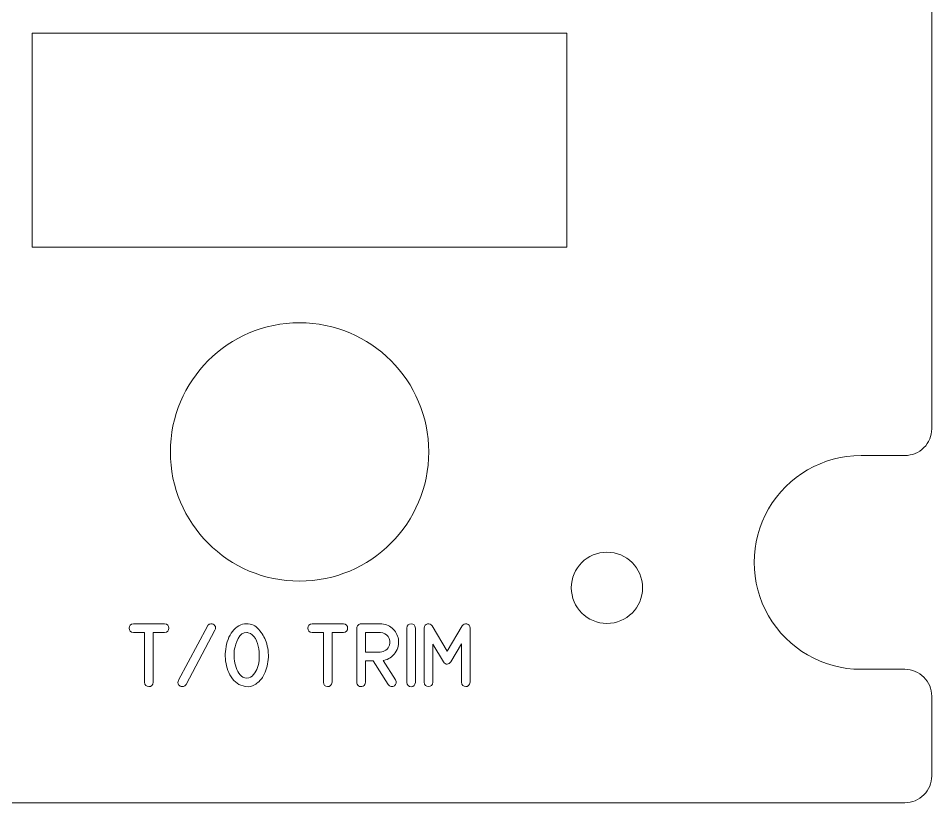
# Model space of a CAD drawing. Header units: millimetres. Extents: x -161 to 226, y -138 to 138.
# Drawn here: x 3.5 to 54.8, y 53.5 to 97.5 of the extents above; entities that cross this region are included whole.
import ezdxf

# ---------------------------------------------------------------- set-up
doc = ezdxf.new("R2010")
doc.units = ezdxf.units.MM
doc.header["$MEASUREMENT"] = 0

msp = doc.modelspace()

# ---------------------------------------------------------------- linework, layer by layer
at = {"color": 250, "lineweight": 9}
for centre, major_axis, ratio in [((19.3309, 73.1478), (7.2501, 0), 0.9999862), ((36.5808, 65.5246), (0, 2), 1)]:
    msp.add_ellipse(centre, major_axis=major_axis, ratio=ratio, dxfattribs=at)
for points, knots in [([(54.8058, 136.0871), (54.8056, 136.4852), (54.6472, 136.8669), (54.3655, 137.1482), (54.3655, 137.1482), (54.0839, 137.4295), (53.7039, 137.5874), (53.3058, 137.5871), (53.3058, 137.5871), (53.3058, 137.5871), (-88.1442, 137.5871), (-88.1442, 137.5871), (-88.1442, 137.5871), (-88.5422, 137.5869), (-88.9239, 137.4285), (-89.2052, 137.1468), (-89.2052, 137.1468), (-89.4865, 136.8652), (-89.6444, 136.4852), (-89.6442, 136.0871), (-89.6442, 136.0871), (-89.6442, 136.0871), (-89.6442, 131.5996), (-89.6442, 131.5996), (-89.6442, 131.5996), (-89.6439, 131.2015), (-89.4855, 130.8199), (-89.2039, 130.5386), (-89.2039, 130.5386), (-88.9222, 130.2573), (-88.5422, 130.0994), (-88.1442, 130.0996), (-88.1442, 130.0996), (-88.1442, 130.0996), (-85.6817, 130.0996), (-85.6817, 130.0996), (-85.6817, 130.0996), (-83.5381, 130.0996), (-81.5573, 128.956), (-80.4855, 127.0996), (-80.4855, 127.0996), (-79.4137, 125.2432), (-79.4137, 122.956), (-80.4855, 121.0996), (-80.4855, 121.0996), (-81.5573, 119.2432), (-83.5381, 118.0996), (-85.6817, 118.0996), (-85.6817, 118.0996), (-85.6817, 118.0996), (-88.1442, 118.0996), (-88.1442, 118.0996), (-88.1442, 118.0996), (-88.5422, 118.0994), (-88.9239, 117.941), (-89.2052, 117.6593), (-89.2052, 117.6593), (-89.4865, 117.3777), (-89.6444, 116.9977), (-89.6442, 116.5996), (-89.6442, 116.5996), (-89.6442, 116.5996), (-89.6442, 74.4496), (-89.6442, 74.4496), (-89.6442, 74.4496), (-89.6439, 74.0515), (-89.4855, 73.6699), (-89.2039, 73.3886), (-89.2039, 73.3886), (-88.9222, 73.1073), (-88.5422, 72.9494), (-88.1442, 72.9496), (-88.1442, 72.9496), (-88.1442, 72.9496), (-85.6817, 72.9496), (-85.6817, 72.9496), (-85.6817, 72.9496), (-83.5381, 72.9496), (-81.5573, 71.806), (-80.4855, 69.9496), (-80.4855, 69.9496), (-79.4137, 68.0932), (-79.4137, 65.806), (-80.4855, 63.9496), (-80.4855, 63.9496), (-81.5573, 62.0932), (-83.5381, 60.9496), (-85.6817, 60.9496), (-85.6817, 60.9496), (-85.6817, 60.9496), (-88.1442, 60.9496), (-88.1442, 60.9496), (-88.1442, 60.9496), (-88.5422, 60.9494), (-88.9239, 60.791), (-89.2052, 60.5093), (-89.2052, 60.5093), (-89.4865, 60.2277), (-89.6444, 59.8477), (-89.6442, 59.4496), (-89.6442, 59.4496), (-89.6442, 59.4496), (-89.6442, 54.9621), (-89.6442, 54.9621), (-89.6442, 54.9621), (-89.6439, 54.564), (-89.4855, 54.1824), (-89.2039, 53.9011), (-89.2039, 53.9011), (-88.9222, 53.6198), (-88.5422, 53.4619), (-88.1442, 53.4621), (-88.1442, 53.4621), (-88.1442, 53.4621), (53.3058, 53.4621), (53.3058, 53.4621), (53.3058, 53.4621), (53.7039, 53.4624), (54.0856, 53.6208), (54.3669, 53.9024), (54.3669, 53.9024), (54.6482, 54.1841), (54.8061, 54.564), (54.8058, 54.9621), (54.8058, 54.9621), (54.8058, 54.9621), (54.8058, 59.4496), (54.8058, 59.4496), (54.8058, 59.4496), (54.8056, 59.8477), (54.6472, 60.2294), (54.3655, 60.5107), (54.3655, 60.5107), (54.0839, 60.792), (53.7039, 60.9499), (53.3058, 60.9496), (53.3058, 60.9496), (53.3058, 60.9496), (50.8433, 60.9496), (50.8433, 60.9496), (50.8433, 60.9496), (48.6997, 60.9496), (46.719, 62.0932), (45.6472, 63.9496), (45.6472, 63.9496), (44.5754, 65.806), (44.5754, 68.0932), (45.6472, 69.9496), (45.6472, 69.9496), (46.719, 71.806), (48.6997, 72.9496), (50.8433, 72.9496), (50.8433, 72.9496), (50.8433, 72.9496), (53.3058, 72.9496), (53.3058, 72.9496), (53.3058, 72.9496), (53.7039, 72.9499), (54.0856, 73.1083), (54.3669, 73.3899), (54.3669, 73.3899), (54.6482, 73.6716), (54.8061, 74.0515), (54.8058, 74.4496), (54.8058, 74.4496), (54.8058, 74.4496), (54.8058, 116.5996), (54.8058, 116.5996), (54.8058, 116.5996), (54.8056, 116.9977), (54.6472, 117.3794), (54.3655, 117.6607), (54.3655, 117.6607), (54.0839, 117.942), (53.7039, 118.0999), (53.3058, 118.0996), (53.3058, 118.0996), (53.3058, 118.0996), (50.8433, 118.0996), (50.8433, 118.0996), (50.8433, 118.0996), (48.6997, 118.0996), (46.719, 119.2432), (45.6472, 121.0996), (45.6472, 121.0996), (44.5754, 122.956), (44.5754, 125.2432), (45.6472, 127.0996), (45.6472, 127.0996), (46.719, 128.956), (48.6997, 130.0996), (50.8433, 130.0996), (50.8433, 130.0996), (50.8433, 130.0996), (53.3058, 130.0996), (53.3058, 130.0996), (53.3058, 130.0996), (53.7039, 130.0999), (54.0856, 130.2583), (54.3669, 130.5399), (54.3669, 130.5399), (54.6482, 130.8216), (54.8061, 131.2015), (54.8058, 131.5996), (54.8058, 131.5996), (54.8058, 131.5996), (54.8058, 136.0871), (54.8058, 136.0871)], [0, 0, 0, 0, 0.0188679, 0.0188679, 0.0188679, 0.0188679, 0.0377358, 0.0377358, 0.0377358, 0.0377358, 0.0566038, 0.0566038, 0.0566038, 0.0566038, 0.0754717, 0.0754717, 0.0754717, 0.0754717, 0.0943396, 0.0943396, 0.0943396, 0.0943396, 0.1132075, 0.1132075, 0.1132075, 0.1132075, 0.1320755, 0.1320755, 0.1320755, 0.1320755, 0.1509434, 0.1509434, 0.1509434, 0.1509434, 0.1698113, 0.1698113, 0.1698113, 0.1698113, 0.1886792, 0.1886792, 0.1886792, 0.1886792, 0.2075472, 0.2075472, 0.2075472, 0.2075472, 0.2264151, 0.2264151, 0.2264151, 0.2264151, 0.245283, 0.245283, 0.245283, 0.245283, 0.2641509, 0.2641509, 0.2641509, 0.2641509, 0.2830189, 0.2830189, 0.2830189, 0.2830189, 0.3018868, 0.3018868, 0.3018868, 0.3018868, 0.3207547, 0.3207547, 0.3207547, 0.3207547, 0.3396226, 0.3396226, 0.3396226, 0.3396226, 0.3584906, 0.3584906, 0.3584906, 0.3584906, 0.3773585, 0.3773585, 0.3773585, 0.3773585, 0.3962264, 0.3962264, 0.3962264, 0.3962264, 0.4150943, 0.4150943, 0.4150943, 0.4150943, 0.4339623, 0.4339623, 0.4339623, 0.4339623, 0.4528302, 0.4528302, 0.4528302, 0.4528302, 0.4716981, 0.4716981, 0.4716981, 0.4716981, 0.490566, 0.490566, 0.490566, 0.490566, 0.509434, 0.509434, 0.509434, 0.509434, 0.5283019, 0.5283019, 0.5283019, 0.5283019, 0.5471698, 0.5471698, 0.5471698, 0.5471698, 0.5660377, 0.5660377, 0.5660377, 0.5660377, 0.5849057, 0.5849057, 0.5849057, 0.5849057, 0.6037736, 0.6037736, 0.6037736, 0.6037736, 0.6226415, 0.6226415, 0.6226415, 0.6226415, 0.6415094, 0.6415094, 0.6415094, 0.6415094, 0.6603774, 0.6603774, 0.6603774, 0.6603774, 0.6792453, 0.6792453, 0.6792453, 0.6792453, 0.6981132, 0.6981132, 0.6981132, 0.6981132, 0.7169811, 0.7169811, 0.7169811, 0.7169811, 0.7358491, 0.7358491, 0.7358491, 0.7358491, 0.754717, 0.754717, 0.754717, 0.754717, 0.7735849, 0.7735849, 0.7735849, 0.7735849, 0.7924528, 0.7924528, 0.7924528, 0.7924528, 0.8113208, 0.8113208, 0.8113208, 0.8113208, 0.8301887, 0.8301887, 0.8301887, 0.8301887, 0.8490566, 0.8490566, 0.8490566, 0.8490566, 0.8679245, 0.8679245, 0.8679245, 0.8679245, 0.8867925, 0.8867925, 0.8867925, 0.8867925, 0.9056604, 0.9056604, 0.9056604, 0.9056604, 0.9245283, 0.9245283, 0.9245283, 0.9245283, 0.9433962, 0.9433962, 0.9433962, 0.9433962, 0.9622642, 0.9622642, 0.9622642, 0.9622642, 1, 1, 1, 1]), ([(4.3308, 96.6478), (4.3308, 96.6478), (34.3308, 96.6478), (34.3308, 96.6478), (34.3308, 96.6478), (34.3308, 96.6478), (34.3308, 84.6478), (34.3308, 84.6478), (34.3308, 84.6478), (34.3308, 84.6478), (4.3308, 84.6478), (4.3308, 84.6478), (4.3308, 84.6478), (4.3308, 84.6478), (4.3308, 96.6478), (4.3308, 96.6478)], [0, 0, 0, 0, 0.2, 0.2, 0.2, 0.2, 0.4, 0.4, 0.4, 0.4, 0.6, 0.6, 0.6, 0.6, 1, 1, 1, 1])]:
    msp.add_open_spline(points, degree=3, knots=knots, dxfattribs=at)
at = {"color": 240, "lineweight": 9}
for points, knots in [([(10.638, 60.2198), (10.638, 60.2198), (10.638, 63.0208), (10.638, 63.0208), (10.638, 63.0208), (10.638, 63.0208), (10.006, 63.0208), (10.006, 63.0208), (10.006, 63.0208), (9.8454, 63.0331), (9.7649, 63.1142), (9.7655, 63.2624), (9.7655, 63.2624), (9.7661, 63.4112), (9.8466, 63.4929), (10.006, 63.5064), (10.006, 63.5064), (10.006, 63.5064), (11.7545, 63.5064), (11.7545, 63.5064), (11.7545, 63.5064), (11.9127, 63.4941), (11.9926, 63.4123), (11.9932, 63.2624), (11.9932, 63.2624), (11.9938, 63.1131), (11.9139, 63.0319), (11.7545, 63.0208), (11.7545, 63.0208), (11.7545, 63.0208), (11.1242, 63.0208), (11.1242, 63.0208), (11.1242, 63.0208), (11.1242, 63.0208), (11.1242, 60.2198), (11.1242, 60.2198), (11.1242, 60.2198), (11.0978, 60.0569), (11.0131, 59.9763), (10.8697, 59.9787), (10.8697, 59.9787), (10.7268, 59.9811), (10.6498, 60.0616), (10.638, 60.2198)], [0, 0, 0, 0, 0.0833333, 0.0833333, 0.0833333, 0.0833333, 0.1666667, 0.1666667, 0.1666667, 0.1666667, 0.25, 0.25, 0.25, 0.25, 0.3333333, 0.3333333, 0.3333333, 0.3333333, 0.4166667, 0.4166667, 0.4166667, 0.4166667, 0.5, 0.5, 0.5, 0.5, 0.5833333, 0.5833333, 0.5833333, 0.5833333, 0.6666667, 0.6666667, 0.6666667, 0.6666667, 0.75, 0.75, 0.75, 0.75, 0.8333333, 0.8333333, 0.8333333, 0.8333333, 1, 1, 1, 1]), ([(14.1657, 63.3806), (14.2004, 63.4429), (14.2421, 63.4794), (14.2909, 63.4899), (14.2909, 63.4899), (14.3397, 63.5011), (14.3668, 63.5064), (14.3727, 63.5064), (14.3727, 63.5064), (14.4556, 63.5064), (14.5238, 63.4705), (14.5773, 63.3994), (14.5773, 63.3994), (14.6314, 63.3283), (14.6343, 63.2448), (14.5861, 63.1483), (14.5861, 63.1483), (14.5861, 63.1483), (12.9604, 60.1028), (12.9604, 60.1028), (12.9604, 60.1028), (12.9463, 60.0763), (12.9216, 60.0493), (12.8863, 60.021), (12.8863, 60.021), (12.8505, 59.9928), (12.8034, 59.9787), (12.7446, 59.9787), (12.7446, 59.9787), (12.6623, 59.9787), (12.5965, 60.0146), (12.5477, 60.0857), (12.5477, 60.0857), (12.4989, 60.1568), (12.4942, 60.2421), (12.533, 60.3421), (12.533, 60.3421), (12.533, 60.3421), (14.1657, 63.3806), (14.1657, 63.3806)], [0, 0, 0, 0, 0.0909091, 0.0909091, 0.0909091, 0.0909091, 0.1818182, 0.1818182, 0.1818182, 0.1818182, 0.2727273, 0.2727273, 0.2727273, 0.2727273, 0.3636364, 0.3636364, 0.3636364, 0.3636364, 0.4545455, 0.4545455, 0.4545455, 0.4545455, 0.5454545, 0.5454545, 0.5454545, 0.5454545, 0.6363636, 0.6363636, 0.6363636, 0.6363636, 0.7272727, 0.7272727, 0.7272727, 0.7272727, 0.8181818, 0.8181818, 0.8181818, 0.8181818, 1, 1, 1, 1]), ([(17.4547, 62.4916), (17.56, 62.1735), (17.6, 61.8437), (17.5741, 61.5015), (17.5741, 61.5015), (17.5482, 61.1593), (17.4542, 60.8471), (17.2925, 60.5643), (17.2925, 60.5643), (17.1902, 60.3885), (17.0508, 60.2392), (16.8738, 60.1163), (16.8738, 60.1163), (16.6969, 59.9934), (16.5017, 59.9505), (16.2882, 59.9875), (16.2882, 59.9875), (15.9402, 60.0481), (15.6738, 60.2298), (15.4892, 60.5314), (15.4892, 60.5314), (15.304, 60.8336), (15.1982, 61.1699), (15.1711, 61.5403), (15.1711, 61.5403), (15.1441, 61.9107), (15.1941, 62.2711), (15.3211, 62.6227), (15.3211, 62.6227), (15.4481, 62.9743), (15.6503, 63.2295), (15.9284, 63.3894), (15.9284, 63.3894), (16.0637, 63.4676), (16.2059, 63.5064), (16.3535, 63.5064), (16.3535, 63.5064), (16.6363, 63.5064), (16.8668, 63.4), (17.0461, 63.1871), (17.0461, 63.1871), (17.2254, 62.9737), (17.3613, 62.7421), (17.4547, 62.4916)], [0, 0, 0, 0, 0.0833333, 0.0833333, 0.0833333, 0.0833333, 0.1666667, 0.1666667, 0.1666667, 0.1666667, 0.25, 0.25, 0.25, 0.25, 0.3333333, 0.3333333, 0.3333333, 0.3333333, 0.4166667, 0.4166667, 0.4166667, 0.4166667, 0.5, 0.5, 0.5, 0.5, 0.5833333, 0.5833333, 0.5833333, 0.5833333, 0.6666667, 0.6666667, 0.6666667, 0.6666667, 0.75, 0.75, 0.75, 0.75, 0.8333333, 0.8333333, 0.8333333, 0.8333333, 1, 1, 1, 1]), ([(20.6737, 60.2198), (20.6737, 60.2198), (20.6737, 63.0208), (20.6737, 63.0208), (20.6737, 63.0208), (20.6737, 63.0208), (20.0417, 63.0208), (20.0417, 63.0208), (20.0417, 63.0208), (19.8811, 63.0331), (19.8006, 63.1142), (19.8012, 63.2624), (19.8012, 63.2624), (19.8018, 63.4112), (19.8823, 63.4929), (20.0417, 63.5064), (20.0417, 63.5064), (20.0417, 63.5064), (21.7902, 63.5064), (21.7902, 63.5064), (21.7902, 63.5064), (21.9484, 63.4941), (22.0283, 63.4123), (22.0289, 63.2624), (22.0289, 63.2624), (22.0295, 63.1131), (21.9496, 63.0319), (21.7902, 63.0208), (21.7902, 63.0208), (21.7902, 63.0208), (21.1599, 63.0208), (21.1599, 63.0208), (21.1599, 63.0208), (21.1599, 63.0208), (21.1599, 60.2198), (21.1599, 60.2198), (21.1599, 60.2198), (21.1335, 60.0569), (21.0488, 59.9763), (20.9054, 59.9787), (20.9054, 59.9787), (20.7625, 59.9811), (20.6855, 60.0616), (20.6737, 60.2198)], [0, 0, 0, 0, 0.0833333, 0.0833333, 0.0833333, 0.0833333, 0.1666667, 0.1666667, 0.1666667, 0.1666667, 0.25, 0.25, 0.25, 0.25, 0.3333333, 0.3333333, 0.3333333, 0.3333333, 0.4166667, 0.4166667, 0.4166667, 0.4166667, 0.5, 0.5, 0.5, 0.5, 0.5833333, 0.5833333, 0.5833333, 0.5833333, 0.6666667, 0.6666667, 0.6666667, 0.6666667, 0.75, 0.75, 0.75, 0.75, 0.8333333, 0.8333333, 0.8333333, 0.8333333, 1, 1, 1, 1]), ([(24.7182, 60.3526), (24.7917, 60.2227), (24.7711, 60.1139), (24.6565, 60.0251), (24.6565, 60.0251), (24.6012, 59.9863), (24.5377, 59.9728), (24.466, 59.9858), (24.466, 59.9858), (24.3943, 59.9981), (24.3419, 60.034), (24.3084, 60.0922), (24.3084, 60.0922), (24.3084, 60.0922), (23.4594, 61.4345), (23.4594, 61.4345), (23.4594, 61.4345), (23.4594, 61.4345), (23.0284, 61.4345), (23.0284, 61.4345), (23.0284, 61.4345), (23.0284, 61.4345), (23.0284, 60.2215), (23.0284, 60.2215), (23.0284, 60.2215), (23.0284, 60.1216), (22.9832, 60.0498), (22.8926, 60.0052), (22.8926, 60.0052), (22.8015, 59.9611), (22.7168, 59.9693), (22.6375, 60.0304), (22.6375, 60.0304), (22.5745, 60.0775), (22.5428, 60.141), (22.5428, 60.2215), (22.5428, 60.2215), (22.5428, 60.2215), (22.5428, 63.2653), (22.5428, 63.2653), (22.5428, 63.2653), (22.5428, 63.3318), (22.5663, 63.3888), (22.6128, 63.4358), (22.6128, 63.4358), (22.6592, 63.4829), (22.7162, 63.5064), (22.7839, 63.5064), (22.7839, 63.5064), (22.7839, 63.5064), (23.8533, 63.5064), (23.8533, 63.5064), (23.8533, 63.5064), (24.1109, 63.5064), (24.3343, 63.4247), (24.5236, 63.2612), (24.5236, 63.2612), (24.7129, 63.0972), (24.8311, 62.8896), (24.877, 62.638), (24.877, 62.638), (24.9252, 62.3681), (24.8681, 62.1159), (24.7053, 61.8813), (24.7053, 61.8813), (24.543, 61.6461), (24.3272, 61.5038), (24.0585, 61.4533), (24.0585, 61.4533), (24.0585, 61.4533), (24.0256, 61.448), (24.0256, 61.448), (24.0256, 61.448), (24.0256, 61.448), (24.7182, 60.3526), (24.7182, 60.3526)], [0, 0, 0, 0, 0.05, 0.05, 0.05, 0.05, 0.1, 0.1, 0.1, 0.1, 0.15, 0.15, 0.15, 0.15, 0.2, 0.2, 0.2, 0.2, 0.25, 0.25, 0.25, 0.25, 0.3, 0.3, 0.3, 0.3, 0.35, 0.35, 0.35, 0.35, 0.4, 0.4, 0.4, 0.4, 0.45, 0.45, 0.45, 0.45, 0.5, 0.5, 0.5, 0.5, 0.55, 0.55, 0.55, 0.55, 0.6, 0.6, 0.6, 0.6, 0.65, 0.65, 0.65, 0.65, 0.7, 0.7, 0.7, 0.7, 0.75, 0.75, 0.75, 0.75, 0.8, 0.8, 0.8, 0.8, 0.85, 0.85, 0.85, 0.85, 0.9, 0.9, 0.9, 0.9, 1, 1, 1, 1]), ([(25.8395, 60.2162), (25.8142, 60.0545), (25.7325, 59.974), (25.5943, 59.9746), (25.5943, 59.9746), (25.4555, 59.9752), (25.3744, 60.0557), (25.3503, 60.2162), (25.3503, 60.2162), (25.3503, 60.2162), (25.3503, 63.2618), (25.3503, 63.2618), (25.3503, 63.2618), (25.3744, 63.4235), (25.4555, 63.5052), (25.5943, 63.5058), (25.5943, 63.5058), (25.7325, 63.5064), (25.8142, 63.4247), (25.8395, 63.2618), (25.8395, 63.2618), (25.8395, 63.2618), (25.8395, 60.2162), (25.8395, 60.2162)], [0, 0, 0, 0, 0.1428571, 0.1428571, 0.1428571, 0.1428571, 0.2857143, 0.2857143, 0.2857143, 0.2857143, 0.4285714, 0.4285714, 0.4285714, 0.4285714, 0.5714286, 0.5714286, 0.5714286, 0.5714286, 0.7142857, 0.7142857, 0.7142857, 0.7142857, 1, 1, 1, 1]), ([(28.8968, 60.2198), (28.8715, 60.0592), (28.7903, 59.9787), (28.6534, 59.9793), (28.6534, 59.9793), (28.5158, 59.9799), (28.4352, 60.0604), (28.4111, 60.2198), (28.4111, 60.2198), (28.4111, 60.2198), (28.4111, 62.3711), (28.4111, 62.3711), (28.4111, 62.3711), (28.4111, 62.3711), (27.8202, 61.3604), (27.8202, 61.3604), (27.8202, 61.3604), (27.7573, 61.2845), (27.6868, 61.2446), (27.6092, 61.241), (27.6092, 61.241), (27.5315, 61.2381), (27.4628, 61.2775), (27.4016, 61.3604), (27.4016, 61.3604), (27.4016, 61.3604), (26.8142, 62.3664), (26.8142, 62.3664), (26.8142, 62.3664), (26.8142, 62.3664), (26.816, 60.2198), (26.816, 60.2198), (26.816, 60.2198), (26.7978, 60.0604), (26.7149, 59.9805), (26.5673, 59.9811), (26.5673, 59.9811), (26.4197, 59.9816), (26.3404, 60.0616), (26.3286, 60.2198), (26.3286, 60.2198), (26.3286, 60.2198), (26.3286, 63.2618), (26.3286, 63.2618), (26.3286, 63.2618), (26.338, 63.3941), (26.3956, 63.4729), (26.5026, 63.4988), (26.5026, 63.4988), (26.6096, 63.5246), (26.7025, 63.4882), (26.7819, 63.3894), (26.7819, 63.3894), (26.7819, 63.3894), (27.6103, 61.9648), (27.6103, 61.9648), (27.6103, 61.9648), (27.6103, 61.9648), (28.4476, 63.3894), (28.4476, 63.3894), (28.4476, 63.3894), (28.5264, 63.4882), (28.6187, 63.524), (28.7239, 63.4976), (28.7239, 63.4976), (28.8286, 63.4711), (28.8868, 63.3929), (28.8968, 63.2618), (28.8968, 63.2618), (28.8968, 63.2618), (28.8968, 60.2198), (28.8968, 60.2198)], [0, 0, 0, 0, 0.0526316, 0.0526316, 0.0526316, 0.0526316, 0.1052632, 0.1052632, 0.1052632, 0.1052632, 0.1578947, 0.1578947, 0.1578947, 0.1578947, 0.2105263, 0.2105263, 0.2105263, 0.2105263, 0.2631579, 0.2631579, 0.2631579, 0.2631579, 0.3157895, 0.3157895, 0.3157895, 0.3157895, 0.3684211, 0.3684211, 0.3684211, 0.3684211, 0.4210526, 0.4210526, 0.4210526, 0.4210526, 0.4736842, 0.4736842, 0.4736842, 0.4736842, 0.5263158, 0.5263158, 0.5263158, 0.5263158, 0.5789474, 0.5789474, 0.5789474, 0.5789474, 0.6315789, 0.6315789, 0.6315789, 0.6315789, 0.6842105, 0.6842105, 0.6842105, 0.6842105, 0.7368421, 0.7368421, 0.7368421, 0.7368421, 0.7894737, 0.7894737, 0.7894737, 0.7894737, 0.8421053, 0.8421053, 0.8421053, 0.8421053, 0.8947368, 0.8947368, 0.8947368, 0.8947368, 1, 1, 1, 1]), ([(16.3676, 63.0172), (16.1565, 63.0172), (15.9966, 62.9038), (15.8879, 62.6762), (15.8879, 62.6762), (15.7791, 62.4487), (15.7109, 62.2547), (15.6821, 62.0941), (15.6821, 62.0941), (15.6603, 61.9766), (15.6521, 61.8349), (15.658, 61.6685), (15.658, 61.6685), (15.6638, 61.5021), (15.688, 61.3375), (15.7303, 61.1752), (15.7303, 61.1752), (15.7726, 61.0123), (15.8367, 60.8659), (15.9214, 60.736), (15.9214, 60.736), (16.0066, 60.6055), (16.1177, 60.519), (16.2553, 60.4767), (16.2553, 60.4767), (16.4164, 60.4261), (16.5552, 60.4579), (16.6716, 60.5719), (16.6716, 60.5719), (16.788, 60.6866), (16.8762, 60.8077), (16.9362, 60.9365), (16.9362, 60.9365), (16.9967, 61.0688), (17.0385, 61.2416), (17.0608, 61.4568), (17.0608, 61.4568), (17.0832, 61.6714), (17.0779, 61.886), (17.0455, 62.1), (17.0455, 62.1), (17.0126, 62.314), (16.9485, 62.5069), (16.8533, 62.6786), (16.8533, 62.6786), (16.758, 62.8502), (16.6222, 62.9596), (16.447, 63.0066), (16.447, 63.0066), (16.4241, 63.0137), (16.3976, 63.0172), (16.3676, 63.0172)], [0, 0, 0, 0, 0.0714286, 0.0714286, 0.0714286, 0.0714286, 0.1428571, 0.1428571, 0.1428571, 0.1428571, 0.2142857, 0.2142857, 0.2142857, 0.2142857, 0.2857143, 0.2857143, 0.2857143, 0.2857143, 0.3571429, 0.3571429, 0.3571429, 0.3571429, 0.4285714, 0.4285714, 0.4285714, 0.4285714, 0.5, 0.5, 0.5, 0.5, 0.5714286, 0.5714286, 0.5714286, 0.5714286, 0.6428571, 0.6428571, 0.6428571, 0.6428571, 0.7142857, 0.7142857, 0.7142857, 0.7142857, 0.7857143, 0.7857143, 0.7857143, 0.7857143, 0.8571429, 0.8571429, 0.8571429, 0.8571429, 1, 1, 1, 1]), ([(23.8533, 61.9183), (23.9709, 61.9183), (24.0791, 61.9536), (24.1785, 62.0254), (24.1785, 62.0254), (24.2778, 62.0965), (24.3443, 62.1894), (24.379, 62.304), (24.379, 62.304), (24.4331, 62.481), (24.4084, 62.6409), (24.3049, 62.7838), (24.3049, 62.7838), (24.2014, 62.9267), (24.0591, 63.0055), (23.878, 63.0208), (23.878, 63.0208), (23.878, 63.0208), (23.0284, 63.0208), (23.0284, 63.0208), (23.0284, 63.0208), (23.0284, 63.0208), (23.0284, 61.9183), (23.0284, 61.9183), (23.0284, 61.9183), (23.0284, 61.9183), (23.8533, 61.9183), (23.8533, 61.9183)], [0, 0, 0, 0, 0.125, 0.125, 0.125, 0.125, 0.25, 0.25, 0.25, 0.25, 0.375, 0.375, 0.375, 0.375, 0.5, 0.5, 0.5, 0.5, 0.625, 0.625, 0.625, 0.625, 0.75, 0.75, 0.75, 0.75, 1, 1, 1, 1])]:
    msp.add_open_spline(points, degree=3, knots=knots, dxfattribs=at)

doc.saveas('drawing.dxf')
